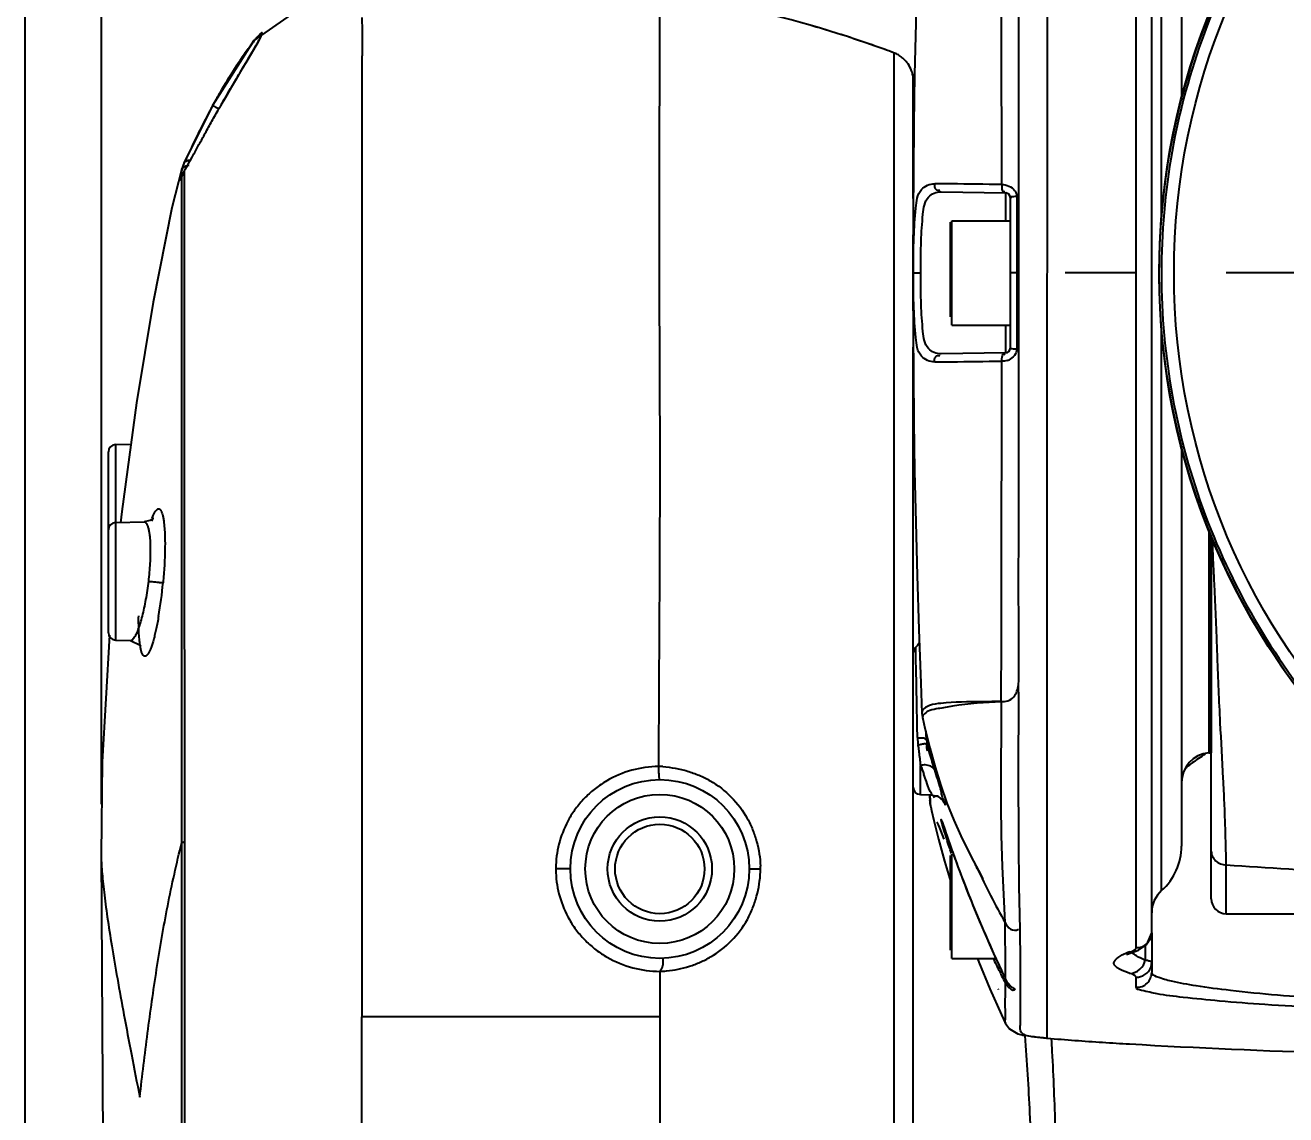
# Model space of a CAD drawing. Header units: millimetres. Extents: x 4086 to 8300, y 123 to 1549.
# Drawn here: x 7249.66 to 7270.8, y 814.39 to 832.67 of the extents above; entities that cross this region are included whole.
import ezdxf

# ---------------------------------------------------------------- set-up
doc = ezdxf.new("R2010")
doc.units = ezdxf.units.MM
doc.linetypes.add('CENTER', pattern=[0.6, 0.375, -0.075, 0.075, -0.075])
for name, color, linetype in [('中心线', 7, 'Continuous'), ('外形图', 7, 'Continuous'), ('尺寸标注', 7, 'Continuous')]:
    doc.layers.add(name, color=color, linetype=linetype)
doc.styles.add('思源黑', font='SourceHanSansCN-Normal.ttf')
doc.dimstyles.new('尺寸标注_1_4比例', dxfattribs={"dimtxt": 7, "dimasz": 6, "dimexe": 2, "dimexo": 1.5, "dimgap": 1, "dimtad": 1, "dimdec": 1, "dimlfac": 4, "dimdsep": 46, "dimtxsty": '思源黑', "dimcen": 0.09, "dimadec": 0, "dimazin": 0, "dimtp": 0.01, "dimtm": 0.01, "dimtfac": 1, "dimtdec": 1, "dimtofl": 0, "dimtmove": 0, "dimatfit": 3, "dimfxl": 1, "dimtolj": 1, "dimarcsym": 0})

# ---------------------------------------------------------------- blocks, each defined once
blk = doc.blocks.new('*D763')
at = {"layer": 'Defpoints', "color": 0}
for p in [(7309.673, 854.718), (7250.934, 818.1), (7309.673, 816.583)]:
    blk.add_point(p, dxfattribs=at)
at = {"layer": '尺寸标注', "color": 0, "lineweight": -2}
for p, q in [((7250.934, 819.6), (7250.934, 856.718)), ((7309.673, 818.083), (7309.673, 856.718)), ((7256.934, 854.718), (7303.673, 854.718))]:
    blk.add_line(p, q, dxfattribs=at)
at = {"layer": '尺寸标注', "color": 0}
for points in [[(7256.934, 855.718), (7256.934, 853.718), (7250.934, 854.718)], [(7303.673, 853.718), (7303.673, 855.718), (7309.673, 854.718)]]:
    blk.add_solid(points, dxfattribs=at)
at = {"layer": '尺寸标注', "color": 0, "insert": (7280.303, 859.347), "char_height": 7, "attachment_point": 5, "style": '思源黑'}
blk.add_mtext('\\A1;235', dxfattribs=at)
blk = doc.blocks.new('*D764')
at = {"layer": 'Defpoints', "color": 0}
for p in [(7310.951, 866.988), (7310.951, 722.956), (7249.657, 721.212)]:
    blk.add_point(p, dxfattribs=at)
at = {"layer": '尺寸标注', "color": 0, "lineweight": -2}
for p, q in [((7249.657, 722.712), (7249.657, 868.988)), ((7310.951, 724.456), (7310.951, 868.988)), ((7255.657, 866.988), (7304.951, 866.988))]:
    blk.add_line(p, q, dxfattribs=at)
at = {"layer": '尺寸标注', "color": 0}
for points in [[(7255.657, 867.988), (7255.657, 865.988), (7249.657, 866.988)], [(7304.951, 865.988), (7304.951, 867.988), (7310.951, 866.988)]]:
    blk.add_solid(points, dxfattribs=at)
at = {"layer": '尺寸标注', "color": 0, "insert": (7280.304, 871.612), "char_height": 7, "attachment_point": 5, "style": '思源黑'}
blk.add_mtext('\\A1;245.2', dxfattribs=at)

msp = doc.modelspace()

# ---------------------------------------------------------------- linework, layer by layer
at = {"layer": '中心线', "linetype": 'CENTER', "ltscale": 20}
msp.add_line((7280.3014, 828.5128), (7267.1008, 828.5128), dxfattribs=at)
at = {"layer": '外形图'}
for p, q in [((7266.8015, 830.5585), (7266.8014, 841.3542)), ((7268.5515, 817.4423), (7268.5515, 839.5833)), ((7268.2907, 818.2217), (7268.2907, 838.7976)), ((7268.7182, 829.471), (7268.7182, 838.8745)), ((7269.0514, 838.1305), (7269.0514, 831.4258)), ((7254.4304, 833.0667), (7253.4897, 832.4086)), ((7253.4897, 832.4086), (7252.8002, 831.3172)), ((7253.5082, 832.2918), (7253.4467, 832.1864)), ((7253.3725, 832.0599), (7253.3982, 832.1032)), ((7264.225, 832.2049), (7264.2251, 831.4162)), ((7253.2929, 831.9282), (7253.1944, 831.7626)), ((7264.5514, 829.7606), (7264.5514, 831.7627)), ((7253.0138, 831.4549), (7252.9389, 831.3249)), ((7264.2251, 831.4162), (7264.2252, 828.5125)), ((7252.8002, 831.3172), (7252.3252, 830.3653)), ((7252.9389, 831.3249), (7252.9394, 831.3247)), ((7255.3016, 830.7762), (7255.3014, 816.033)), ((7266.8015, 830.5255), (7266.8015, 830.5585)), ((7252.3256, 830.356), (7252.3251, 830.3651)), ((7266.8014, 826.49), (7266.8015, 830.5255)), ((7252.2843, 830.257), (7252.1188, 829.6015)), ((7252.2839, 830.1215), (7252.284, 830.1364)), ((7252.284, 830.1363), (7252.288, 830.1486)), ((7252.2841, 830.2387), (7252.2843, 830.257)), ((7252.3265, 830.1921), (7252.3265, 830.2263)), ((7252.3266, 830.1607), (7252.3265, 830.1921)), ((7265.019, 829.8717), (7266.1027, 829.8528)), ((7266.1027, 829.3878), (7266.1027, 829.8528)), ((7266.1764, 829.7778), (7266.1764, 827.2478)), ((7266.2895, 829.7924), (7266.289, 829.3651)), ((7266.3244, 829.3928), (7266.3246, 829.7858)), ((7266.3246, 829.7858), (7266.3247, 829.8612)), ((7265.1764, 827.7765), (7265.1764, 829.3628)), ((7265.2014, 827.6378), (7265.2014, 829.3878)), ((7265.2014, 829.3878), (7266.1764, 829.3878)), ((7264.2252, 828.5125), (7264.225, 818.5128)), ((7264.547, 828.5128), (7264.6785, 828.5128)), ((7266.3243, 828.5128), (7266.1764, 828.5128)), ((7265.2014, 827.6378), (7266.1764, 827.6378)), ((7266.1027, 827.1728), (7266.1027, 827.6378)), ((7266.289, 827.6606), (7266.2895, 827.2333)), ((7266.3246, 827.2398), (7266.3244, 827.6328)), ((7268.7182, 818.1511), (7268.7182, 827.5546)), ((7264.5514, 822.14), (7264.5514, 827.265)), ((7266.1027, 827.1728), (7265.019, 827.1539)), ((7266.3247, 827.1644), (7266.3246, 827.2398)), ((7266.8014, 826.4561), (7266.8014, 826.49)), ((7266.8014, 815.6709), (7266.8014, 826.4561)), ((7251.0514, 822.4763), (7251.0514, 825.5074)), ((7251.1743, 825.6324), (7251.4295, 825.6369)), ((7251.1743, 824.3332), (7251.1743, 825.6324)), ((7269.0514, 825.5998), (7269.0514, 818.897)), ((7251.2755, 824.5113), (7251.2557, 824.3168)), ((7251.1743, 824.3251), (7251.6532, 824.3334)), ((7251.1743, 822.3513), (7251.1743, 824.3251)), ((7251.654, 824.3334), (7251.6526, 824.3334)), ((7269.5079, 824.2022), (7269.5079, 820.4587)), ((7269.5514, 824.1164), (7269.5514, 820.4625)), ((7269.5514, 818.0128), (7269.5514, 824.1004)), ((7251.1743, 822.3513), (7251.4224, 822.347)), ((7251.4227, 822.347), (7251.5849, 822.2694)), ((7251.423, 822.347), (7251.4233, 822.347)), ((7269.6555, 822.0678), (7269.6446, 822.3542)), ((7251.5849, 822.2694), (7251.598, 822.2519)), ((7264.5514, 819.8856), (7264.5514, 822.14)), ((7264.5972, 822.1111), (7264.5951, 822.2349)), ((7264.6032, 821.7649), (7264.5972, 822.1111)), ((7264.6979, 821.1288), (7264.7112, 821.0315)), ((7264.7112, 821.0314), (7264.7114, 821.0307)), ((7264.7114, 821.0308), (7264.7486, 820.8733)), ((7264.6241, 820.7159), (7264.62, 820.9049)), ((7264.7609, 820.8241), (7264.7649, 820.7512)), ((7264.7649, 820.7512), (7264.7664, 820.7235)), ((7264.7664, 820.7235), (7264.7691, 820.6755)), ((7264.7742, 820.7707), (7264.78, 820.6627)), ((7264.78, 820.6627), (7264.7841, 820.5879)), ((7264.6353, 820.5709), (7264.6322, 820.5968)), ((7264.7741, 820.5861), (7264.7761, 820.5494)), ((7264.7761, 820.5494), (7264.7762, 820.5488)), ((7269.5079, 820.4587), (7269.5514, 820.4625)), ((7264.6743, 819.7607), (7264.6743, 820.2509)), ((7264.5514, 805.2847), (7264.5514, 819.8856)), ((7264.6743, 819.7607), (7264.8553, 819.7575)), ((7264.8229, 819.7685), (7264.8257, 819.7162)), ((7264.8233, 819.7685), (7264.8295, 819.65)), ((7265.0139, 819.8375), (7265.0068, 819.8597)), ((7264.8235, 819.7529), (7264.8241, 819.7405)), ((7264.8241, 819.7405), (7264.8253, 819.7176)), ((7264.8253, 819.7176), (7264.8255, 819.715)), ((7264.8257, 819.7156), (7264.8285, 819.6718)), ((7264.8277, 819.6695), (7264.8293, 819.6485)), ((7264.8293, 819.6485), (7264.8293, 819.6484)), ((7264.8295, 819.6502), (7264.8299, 819.6489)), ((7264.8306, 819.7377), (7264.8335, 819.6682)), ((7264.8328, 819.6188), (7264.8385, 819.5881)), ((7264.8335, 819.6682), (7264.8342, 819.6382)), ((7264.8342, 819.6382), (7264.8342, 819.6368)), ((7264.8384, 819.5885), (7264.8463, 819.5539)), ((7264.839, 819.5862), (7264.8396, 819.5849)), ((7264.8463, 819.5539), (7264.86, 819.4938)), ((7265.0473, 819.6618), (7265.0663, 819.6331)), ((7264.86, 819.4938), (7264.8996, 819.3251)), ((7264.8996, 819.3251), (7264.9773, 819.0129)), ((7265.0413, 819.2853), (7265.0577, 819.2385)), ((7252.2849, 785.5432), (7252.2821, 818.9575)), ((7252.3342, 808.9165), (7252.3337, 818.9618)), ((7265.1098, 819.0868), (7265.1463, 818.9816)), ((7265.1764, 817.1515), (7265.1764, 818.7378)), ((7265.2014, 817.0128), (7265.2014, 818.7628)), ((7265.2068, 818.8101), (7265.22, 818.7735)), ((7258.6823, 818.5134), (7258.5561, 818.5135)), ((7261.8014, 818.5128), (7261.9925, 818.5128)), ((7264.2249, 818.5128), (7264.2251, 804.8116)), ((7264.5515, 808.5131), (7264.5515, 818.5128)), ((7269.8014, 817.7628), (7269.8014, 818.5812)), ((7265.4045, 818.2782), (7265.4423, 818.1809)), ((7268.2907, 817.968), (7268.2907, 818.2217)), ((7268.2907, 817.6741), (7268.2907, 817.968)), ((7268.2907, 817.5987), (7268.2907, 817.6741)), ((7269.8014, 817.7628), (7273.9868, 817.7628)), ((7265.6968, 817.5594), (7265.7422, 817.4539)), ((7266.0958, 817.4162), (7266.0941, 817.6157)), ((7266.3487, 817.0041), (7266.3475, 817.4556)), ((7268.2907, 817.5352), (7268.2907, 817.5987)), ((7268.2907, 817.193), (7268.2907, 817.5352)), ((7268.4707, 817.2442), (7268.5515, 817.4396)), ((7268.5515, 817.4396), (7268.5515, 817.4423)), ((7268.5515, 817.4396), (7268.5515, 816.7777)), ((7265.8332, 817.2462), (7265.8784, 817.1451)), ((7266.0977, 817.0283), (7266.0958, 817.4162)), ((7268.3299, 817.1525), (7268.4707, 817.2442)), ((7268.442, 817.2255), (7268.442, 816.9835)), ((7265.2014, 817.0128), (7265.9383, 817.0128)), ((7265.6279, 817.0128), (7265.6526, 816.9482)), ((7266.0982, 816.8452), (7266.0977, 817.0283)), ((7268.132, 817.0766), (7268.1456, 817.0833)), ((7268.1456, 817.0833), (7268.2678, 817.1306)), ((7268.2678, 817.1306), (7268.2689, 817.131)), ((7268.2689, 817.131), (7268.3299, 817.1525)), ((7265.6526, 816.9482), (7265.8366, 816.5044)), ((7265.9661, 816.9518), (7265.9914, 816.8967)), ((7265.9921, 816.8951), (7265.9914, 816.8967)), ((7266.0985, 816.6635), (7266.0982, 816.8452)), ((7266.3489, 816.9193), (7266.3487, 817.0041)), ((7266.3493, 816.2492), (7266.3489, 816.9193)), ((7260.3036, 816.794), (7260.3036, 816.5387)), ((7266.097, 816.6666), (7266.1123, 816.6371)), ((7266.0985, 816.6635), (7266.097, 816.6666)), ((7266.0998, 816.5527), (7266.0998, 816.5975)), ((7266.1123, 816.6371), (7266.1757, 816.5578)), ((7268.2907, 816.5282), (7268.2907, 816.6951)), ((7260.3036, 816.5387), (7260.3036, 816.0293)), ((7255.3014, 809.0128), (7255.3015, 816.0339)), ((7260.3015, 816.0339), (7255.3015, 816.0339)), ((7260.3036, 816.0293), (7260.3015, 813.9357)), ((7266.1017, 815.9197), (7266.101, 815.9214)), ((7266.3869, 815.7263), (7266.3911, 815.7256)), ((7266.3869, 815.7263), (7266.3934, 815.725)), ((7266.3934, 815.725), (7266.4338, 815.7202)), ((7266.426, 815.7194), (7266.4319, 815.632)), ((7266.5351, 815.7011), (7266.7855, 815.6721)), ((7266.8014, 815.6695), (7266.8014, 815.6709))]:
    msp.add_line(p, q, dxfattribs=at)
for points in [[(7264.6979, 835.8982), (7264.6771, 835.3978), (7264.6438, 834.4938), (7264.616, 833.5926), (7264.5935, 832.7036), (7264.5761, 831.8376), (7264.5634, 831.0068), (7264.5547, 830.2181), (7264.5495, 829.4896), (7264.5472, 828.8211), (7264.547, 828.5128)], [(7253.6091, 832.4826), (7253.608, 832.48), (7253.5906, 832.4426), (7253.5566, 832.378), (7253.5082, 832.2918)], [(7253.4467, 832.1864), (7253.3742, 832.0644), (7253.2929, 831.9282)], [(7253.1944, 831.7626), (7253.1116, 831.6225), (7253.0138, 831.4549)], [(7252.3251, 830.3651), (7252.3172, 830.3477), (7252.2843, 830.257)], [(7252.288, 830.1486), (7252.2837, 830.1377), (7252.2716, 830.109), (7252.2694, 830.1045)], [(7252.1188, 829.6015), (7251.8047, 828.0231), (7251.5246, 826.3316), (7251.2755, 824.5113)], [(7264.547, 828.5128), (7264.5472, 828.2045), (7264.5495, 827.536), (7264.5547, 826.8075), (7264.5634, 826.0188), (7264.5761, 825.188), (7264.5935, 824.322), (7264.616, 823.433), (7264.6438, 822.5318), (7264.6771, 821.6278), (7264.6979, 821.1274)], [(7251.7789, 824.3445), (7251.8023, 824.3988), (7251.7499, 824.358), (7251.6545, 824.3334)], [(7251.0688, 822.4338), (7250.9484, 820.3075), (7250.9299, 818.7531)], [(7264.7486, 820.8733), (7264.8312, 820.5429), (7264.9198, 820.2207), (7265.0146, 819.9123), (7265.1182, 819.6155), (7265.2308, 819.3323), (7265.3481, 819.0712), (7265.4625, 818.8388), (7265.565, 818.6415), (7265.6474, 818.4857), (7265.7035, 818.3793), (7265.7201, 818.3473)], [(7264.7761, 820.5494), (7264.7787, 820.522), (7264.7834, 820.4949)], [(7264.8295, 819.6501), (7264.8298, 819.6457), (7264.831, 819.6328), (7264.8328, 819.6188)], [(7264.8553, 819.7575), (7264.9699, 819.7274), (7265.0473, 819.6618)], [(7264.9471, 819.2994), (7264.9473, 819.2991), (7264.9546, 819.2839), (7264.9676, 819.2541), (7264.9852, 819.2117), (7265.0074, 819.1574), (7265.0652, 819.0143)], [(7265.0303, 819.3154), (7265.0302, 819.3155), (7265.0319, 819.3113), (7265.0357, 819.301), (7265.0413, 819.2853)], [(7265.0577, 819.2385), (7265.0804, 819.1724), (7265.1098, 819.0868)], [(7264.9773, 819.0129), (7265.0772, 818.644), (7265.1764, 818.3081)], [(7265.1463, 818.9816), (7265.1673, 818.9217), (7265.1902, 818.8569), (7265.215, 818.7872)], [(7250.9298, 818.7653), (7250.9746, 811.0919), (7251.065, 794.8815), (7251.1681, 776.2216)], [(7265.215, 818.7872), (7265.2418, 818.7128), (7265.2706, 818.6339), (7265.3013, 818.5506)], [(7265.3013, 818.5506), (7265.3339, 818.4634), (7265.3683, 818.3725), (7265.4045, 818.2782)], [(7265.4423, 818.1809), (7265.4817, 818.0811), (7265.5225, 817.9792), (7265.5646, 817.8755)], [(7265.5646, 817.8755), (7265.6079, 817.7707), (7265.652, 817.6651), (7265.6968, 817.5594)], [(7265.7422, 817.4539), (7265.7877, 817.3493), (7265.8332, 817.2462)], [(7265.8784, 817.1451), (7265.9228, 817.0468), (7265.9661, 816.9518)], [(7265.8366, 816.5044), (7266.0341, 816.0635), (7266.1017, 815.9197)], [(7266.1015, 815.9208), (7266.1654, 815.8314), (7266.3082, 815.747), (7266.3934, 815.725)]]:
    msp.add_lwpolyline(points, dxfattribs=at)
for centre, radius in [((7280.3014, 828.5128), 11.625), ((7280.3014, 828.5128), 11.375), ((7260.3014, 818.5128), 1.5), ((7260.3014, 818.5128), 1.25), ((7260.3014, 818.5128), 0.875), ((7260.3014, 818.5128), 0.75)]:
    msp.add_circle(centre, radius, dxfattribs=at)
for centre, radius, start, end in [((7280.3014, 828.5128), 11.625, 262.871, 247.12901), ((7280.3014, 828.5128), 11.625, 262.87101, 247.12901), ((7257.2738, 813.4332), 20.0176, 70.16171, 77.66107), ((7257.2742, 813.4334), 20.0173, 72.66043, 73.91345), ((7257.2819, 813.4579), 19.9916, 70.1596, 72.66052), ((7258.8228, 828.3288), 6.7059, 143.98058, 145.97924), ((7256.0403, 810.0179), 23.6488, 69.75438, 70.15856), ((7256.1876, 810.4181), 23.2224, 70.02795, 70.16546), ((7255.9926, 809.8917), 23.7837, 69.75263, 70.01945), ((7259.8874, 827.6005), 7.9957, 145.92209, 146.65488), ((7261.5142, 826.5419), 9.9365, 146.71168, 149.93418), ((7261.4296, 826.5854), 9.8415, 149.90644, 151.22408), ((7274.5531, 818.924), 24.9184, 149.83704, 150.15529), ((7272.6484, 820.0394), 22.7113, 150.20459, 150.37704), ((7265.7853, 824.3229), 14.7501, 153.31388, 154.74187), ((7265.5359, 824.4335), 14.4774, 154.7167, 155.33466), ((7253.0217, 830.0446), 0.7626, 155.89944, 162.30372), ((7261.4999, 826.2809), 10.0386, 155.59889, 156.04964), ((7263.2455, 825.4891), 11.9554, 155.35143, 155.5996), ((7254.1018, 829.7395), 1.8845, 166.74086, 167.63504), ((7255.0533, 829.5157), 2.862, 165.36735, 166.74927), ((7252.8252, 829.9344), 0.5777, 156.57135, 159.53452), ((7253.0352, 830.04), 0.7769, 162.27879, 165.16335), ((7252.8613, 829.9181), 0.6173, 150.0513, 156.51774), ((7264.5644, 775.8163), 54.1927, 89.33906, 89.63268), ((7263.4369, 678.7595), 151.2561, 89.015522, 89.336086), ((7266.1014, 829.7778), 0.075, 0, 89), ((7266.1014, 827.2478), 0.075, 271, 0), ((7264.5645, 881.2152), 54.1986, 270.36714, 270.66118), ((7262.7816, 1023.7542), 196.7487, 270.701351, 270.947671), ((7266.0626, 827.2575), 0.2246, 286.62665, 295.84747), ((7251.1764, 825.5074), 0.125, 91, 180), ((7251.1764, 824.2001), 0.125, 91, 180), ((7245.0625, 823.9363), 6.9342, 350.15426, 354.86052), ((7251.1764, 822.4763), 0.125, 180, 269), ((7264.4325, 822.4248), 0.25, 310.58224, 332.38317), ((7264.6764, 822.14), 0.125, 130.58224, 180), ((7264.894, 821.0734), 0.1876, 189.73144, 192.9143), ((7265.9501, 820.7449), 1.3263, 181.25292, 182.96104), ((7265.8482, 820.7391), 1.2242, 182.93335, 186.67186), ((7306.0962, 825.4827), 41.7508, 186.75634, 186.88706), ((7341.7037, 829.8057), 77.6198, 186.903314, 187.070945), ((7287.5974, 827.2186), 23.7574, 196.20382, 196.56233), ((7291.2539, 828.3117), 27.5738, 196.57359, 197.16362), ((7269.5514, 819.9606), 0.5, 95, 180), ((7271.1601, 817.673), 3.2522, 122.39581, 124.69402), ((7271.2788, 817.4879), 3.4721, 121.81047, 122.41412), ((7260.1837, 818.091), 2.1452, 85.47087, 87.46546), ((7289.0101, 829.2648), 25.9516, 200.32441, 200.68849), ((7308.6505, 833.7166), 45.7906, 197.20173, 197.61468), ((7264.6764, 819.8856), 0.125, 180, 269), ((7266.5116, 820.2192), 1.5593, 201.45118, 202.50088), ((7264.5408, 819.132), 0.523, 20.50533, 21.1784), ((7290.1005, 827.6915), 26.4305, 199.0244, 199.63486), ((7286.1202, 826.2763), 22.2061, 199.74718, 200.66892), ((7268.0514, 818.8964), 1, 311.81532, 0), ((7260.2172, 818.5065), 1.6612, 177.64822, 179.76165), ((7260.2185, 818.5209), 1.6624, 180.25615, 182.42118), ((7259.9705, 818.573), 2.023, 356.94179, 358.29387), ((7260.0023, 818.4576), 1.991, 1.5891, 2.96372), ((7279.5626, 825.1785), 15.4471, 205.25377, 205.52327), ((7279.3112, 825.0555), 15.1672, 205.51322, 209.37481), ((7294.9991, 1202.1748), 384.4203, 266.241735, 266.868047), ((7285.2219, 825.9399), 21.2469, 200.67522, 200.80757), ((7285.8733, 826.187), 21.9435, 200.80649, 201.99597), ((7269.0515, 817.7784), 0.5, 131.81532, 180), ((7286.5718, 826.4729), 22.6984, 202.0049, 203.46539), ((7269.8014, 818.0128), 0.25, 180, 270), ((7291.2728, 828.5381), 27.8329, 203.5117, 204.72845), ((7268.647, 815.638), 1.5531, 107.24553, 109.72899), ((7260.2053, 818.8233), 2.0316, 272.77244, 275.92406), ((7277.6221, 822.5397), 12.9659, 205.32485, 205.9344), ((7276.3912, 821.9419), 11.5975, 205.938, 206.27617), ((7273.6535, 820.5893), 8.5439, 206.27006, 206.91066), ((7271.1462, 819.3094), 5.7288, 206.84594, 208.22578), ((7266.3224, 816.716), 0.2521, 207.40381, 219.23275), ((7268.3018, 816.7776), 0.2497, 267.44335, 0.01004), ((7267.1192, 817.2634), 1.3788, 213.59208, 214.14166), ((7266.3289, 816.7215), 0.2605, 219.25915, 229.16829)]:
    msp.add_arc(centre, radius, start, end, dxfattribs=at)
for points, knots in [([(7281.5742, 840.0299), (7280.8907, 840.1054), (7279.8519, 840.1271), (7278.4833, 839.972), (7277.1336, 839.6958), (7275.5006, 839.1263), (7273.6948, 838.1068), (7272.0981, 836.7831), (7270.7615, 835.1972), (7269.7273, 833.3995), (7269.0283, 831.4468), (7268.6866, 829.4012), (7268.7132, 827.3273), (7269.1071, 825.2911), (7269.8558, 823.357), (7270.9358, 821.5863), (7272.3122, 820.0352), (7273.5361, 819.0731), (7274.4129, 818.5287), (7274.864, 818.2769), (7275.325, 818.0441), (7275.6386, 817.9015), (7275.7972, 817.8346)], [0, 0, 0, 0, 0.0624913, 0.093768, 0.1250446, 0.1875359, 0.2500272, 0.3125184, 0.3750097, 0.437501, 0.4999922, 0.5624835, 0.6249747, 0.687466, 0.7499573, 0.8124485, 0.8749398, 0.9374311, 0.9530736, 0.9687148, 0.9843584, 1, 1, 1, 1]), ([(7266.0356, 829.9932), (7266.0365, 830.5112), (7266.0336, 832.4143), (7266.0346, 834.3175), (7266.0282, 835.7028)], [0, 0, 0, 0, 0.2721488, 1, 1, 1, 1]), ([(7266.3247, 829.8612), (7266.325, 830.361), (7266.3256, 832.2151), (7266.3263, 834.0692), (7266.3205, 835.4234)], [0, 0, 0, 0, 0.269591, 1, 1, 1, 1]), ([(7260.2917, 833.1995), (7260.2925, 833.1534), (7260.294, 833.0246), (7260.2959, 832.7774), (7260.2971, 832.4231), (7260.2968, 831.9641), (7260.2941, 831.4039), (7260.2907, 830.7467), (7260.288, 829.9976), (7260.2875, 829.1622), (7260.2906, 828.2464), (7260.2952, 827.257), (7260.2993, 826.2014), (7260.3008, 825.0871), (7260.2978, 823.9229), (7260.29, 822.2996), (7260.2824, 821.0655), (7260.2786, 820.2341)], [0, 0, 0, 0, 0.0106812, 0.0298058, 0.0571931, 0.092663, 0.1359974, 0.1868242, 0.2447329, 0.3093135, 0.3801286, 0.4566299, 0.5382416, 0.6243879, 0.7144484, 0.8076284, 1, 1, 1, 1]), ([(7255.304, 832.7966), (7255.3046, 832.7537), (7255.3065, 832.687), (7255.3086, 832.5946), (7255.3096, 832.5178), (7255.3096, 832.436), (7255.3086, 832.3172), (7255.3072, 832.2257), (7255.3063, 832.163)], [0, 0, 0, 0, 0.2029696, 0.3163324, 0.437543, 0.5665644, 0.7033527, 1, 1, 1, 1]), ([(7253.3982, 832.1032), (7253.4202, 832.1403), (7253.4616, 832.2103), (7253.5188, 832.3082), (7253.5657, 832.3911), (7253.5927, 832.4414), (7253.6037, 832.4638)], [0, 0, 0, 0, 0.3115337, 0.5875812, 0.8198175, 1, 1, 1, 1]), ([(7253.6037, 832.4638), (7253.6078, 832.4721), (7253.6135, 832.4839), (7253.6201, 832.499), (7253.6238, 832.5084), (7253.6266, 832.5164), (7253.6285, 832.5231), (7253.6296, 832.5286), (7253.6298, 832.5329), (7253.6293, 832.5357), (7253.6283, 832.5372), (7253.6269, 832.5382), (7253.6245, 832.5384), (7253.6211, 832.5373), (7253.6169, 832.5351), (7253.612, 832.5316), (7253.6062, 832.5269), (7253.5997, 832.5211), (7253.5923, 832.5139), (7253.5808, 832.5021), (7253.5645, 832.4842), (7253.5429, 832.4591), (7253.5186, 832.4295), (7253.4917, 832.3957), (7253.4626, 832.3579), (7253.4313, 832.3163), (7253.41, 832.2873), (7253.399, 832.2722)], [0, 0, 0, 0, 0.0642054, 0.0909156, 0.1140559, 0.1336758, 0.1498433, 0.1626644, 0.1723328, 0.1792789, 0.1820591, 0.1846651, 0.1904179, 0.1983122, 0.20906, 0.2229261, 0.2400188, 0.260385, 0.2840435, 0.3109987, 0.3747714, 0.4513687, 0.5400562, 0.6400541, 0.7505736, 0.8708209, 1, 1, 1, 1]), ([(7253.0086, 831.4446), (7253.0708, 831.5516), (7253.1918, 831.7568), (7253.3139, 831.9615), (7253.3725, 832.0599)], [0, 0, 0, 0, 0.5193032, 1, 1, 1, 1]), ([(7255.3063, 832.163), (7255.3057, 832.1244), (7255.3032, 831.9578), (7255.3015, 831.7912), (7255.3009, 831.6632)], [0, 0, 0, 0, 0.2315391, 1, 1, 1, 1]), ([(7264.4466, 832.0428), (7264.4326, 832.0605), (7264.4015, 832.0945), (7264.3482, 832.1394), (7264.2888, 832.1776), (7264.2458, 832.1975), (7264.2238, 832.2056)], [0, 0, 0, 0, 0.2421289, 0.4931043, 0.7473846, 1, 1, 1, 1]), ([(7264.5253, 831.8989), (7264.5211, 831.9105), (7264.5009, 831.9615), (7264.4728, 832.0095), (7264.4466, 832.0428)], [0, 0, 0, 0, 0.2258907, 1, 1, 1, 1]), ([(7264.5411, 831.8462), (7264.5401, 831.8503), (7264.5356, 831.868), (7264.5301, 831.8855), (7264.5253, 831.8989)], [0, 0, 0, 0, 0.22812, 1, 1, 1, 1]), ([(7264.5406, 831.8475), (7264.5422, 831.841), (7264.5449, 831.8289), (7264.5479, 831.8119), (7264.5498, 831.7974), (7264.5508, 831.7868), (7264.5512, 831.7797), (7264.5513, 831.7753), (7264.5514, 831.7716), (7264.5514, 831.7685), (7264.5513, 831.7661), (7264.5512, 831.7646), (7264.5512, 831.7636), (7264.5511, 831.7632), (7264.5512, 831.7629), (7264.5511, 831.7628)], [0, 0, 0, 0, 0.2327946, 0.4346457, 0.6058364, 0.7464801, 0.8053392, 0.8565272, 0.9000109, 0.9357471, 0.9636823, 0.9837532, 0.9908171, 0.9958868, 1, 1, 1, 1]), ([(7264.5511, 831.7628), (7264.5511, 831.7628), (7264.5511, 831.763), (7264.5512, 831.7631), (7264.5512, 831.7636), (7264.5513, 831.7645), (7264.5513, 831.7661), (7264.5514, 831.7684), (7264.5515, 831.7714), (7264.5514, 831.7768), (7264.5511, 831.785), (7264.5501, 831.7969), (7264.5474, 831.8177), (7264.544, 831.8344), (7264.5411, 831.8462)], [0, 0, 0, 0, 0.0009889, 0.0040129, 0.0090591, 0.0161151, 0.0362096, 0.06421, 0.10004, 0.1436342, 0.2539011, 0.3947116, 0.5659435, 1, 1, 1, 1]), ([(7255.3009, 831.6632), (7255.3003, 831.5235), (7255.3008, 831.3078), (7255.3015, 831.0121), (7255.3016, 830.8561), (7255.3016, 830.7762)], [0, 0, 0, 0, 0.4725445, 0.7294989, 1, 1, 1, 1]), ([(7252.476, 830.4885), (7252.5082, 830.5467), (7252.5751, 830.6691), (7252.6788, 830.8593), (7252.7897, 831.0601), (7252.8664, 831.1964), (7252.9055, 831.2653)], [0, 0, 0, 0, 0.2248853, 0.4713181, 0.732146, 1, 1, 1, 1]), ([(7252.8034, 831.3229), (7252.7862, 831.2917), (7252.7188, 831.1673), (7252.6538, 831.0417), (7252.6063, 830.9472)], [0, 0, 0, 0, 0.2522931, 1, 1, 1, 1]), ([(7252.8034, 831.3229), (7252.8034, 831.3229), (7252.8034, 831.3229), (7252.8035, 831.3228), (7252.8037, 831.3226), (7252.8041, 831.3224), (7252.8049, 831.3219), (7252.806, 831.3213), (7252.8074, 831.3204), (7252.809, 831.3195), (7252.811, 831.3183), (7252.8141, 831.3166), (7252.8185, 831.314), (7252.8246, 831.3106), (7252.8315, 831.3067), (7252.8391, 831.3025), (7252.8473, 831.2979), (7252.8591, 831.2913), (7252.8744, 831.2828), (7252.8927, 831.2727), (7252.9049, 831.266), (7252.9108, 831.2628)], [0, 0, 0, 0, 0.0004708, 0.00168, 0.0036398, 0.0063416, 0.0139245, 0.0243314, 0.0374615, 0.0532132, 0.0714846, 0.0921739, 0.1403972, 0.1970663, 0.2613637, 0.332472, 0.409479, 0.4910944, 0.6626104, 0.8359392, 1, 1, 1, 1]), ([(7252.3256, 830.356), (7252.3283, 830.3616), (7252.3358, 830.372), (7252.3512, 830.3844), (7252.3697, 830.3938), (7252.3833, 830.3978), (7252.3903, 830.3993)], [0, 0, 0, 0, 0.230489, 0.4738882, 0.7317169, 1, 1, 1, 1]), ([(7252.3264, 830.2263), (7252.3498, 830.265), (7252.4001, 830.3522), (7252.4492, 830.44), (7252.476, 830.4885)], [0, 0, 0, 0, 0.4496807, 1, 1, 1, 1]), ([(7252.3903, 830.3993), (7252.3941, 830.4001), (7252.4094, 830.4027), (7252.4252, 830.4026), (7252.4366, 830.4008)], [0, 0, 0, 0, 0.2520666, 1, 1, 1, 1]), ([(7252.2535, 830.1064), (7252.254, 830.1091), (7252.2563, 830.1214), (7252.2589, 830.1336), (7252.261, 830.1431)], [0, 0, 0, 0, 0.2199195, 1, 1, 1, 1]), ([(7252.2839, 830.1364), (7252.2825, 830.133), (7252.2778, 830.121), (7252.2729, 830.109), (7252.2692, 830.1004)], [0, 0, 0, 0, 0.2811117, 1, 1, 1, 1]), ([(7252.2833, 818.9562), (7252.2836, 819.6253), (7252.2838, 820.9402), (7252.2835, 822.857), (7252.2835, 824.6453), (7252.2836, 826.2512), (7252.2838, 827.6275), (7252.284, 828.6112), (7252.2838, 829.2527), (7252.2837, 829.6157), (7252.2837, 829.8964), (7252.2838, 830.0558), (7252.2839, 830.1215)], [0, 0, 0, 0, 0.1797805, 0.3533014, 0.5150203, 0.6602805, 0.7847881, 0.8848235, 0.9245865, 0.9571501, 0.9823445, 1, 1, 1, 1]), ([(7252.3106, 830.2782), (7252.3075, 830.2753), (7252.2963, 830.2641), (7252.2876, 830.2501), (7252.2842, 830.2389)], [0, 0, 0, 0, 0.2640205, 1, 1, 1, 1]), ([(7252.4022, 830.3121), (7252.3856, 830.313), (7252.3601, 830.3082), (7252.3301, 830.2936), (7252.3166, 830.2837), (7252.3106, 830.2782)], [0, 0, 0, 0, 0.5001082, 0.7534075, 1, 1, 1, 1]), ([(7252.3337, 818.9618), (7252.3337, 819.6201), (7252.3327, 820.6006), (7252.3317, 821.8953), (7252.3314, 823.1271), (7252.3313, 824.5746), (7252.3306, 826.1733), (7252.3301, 827.5565), (7252.3296, 828.6841), (7252.3283, 829.5236), (7252.327, 829.9833), (7252.3266, 830.1607)], [0, 0, 0, 0, 0.1763579, 0.2626579, 0.3468218, 0.5063399, 0.6504059, 0.7751058, 0.876868, 0.9524812, 1, 1, 1, 1]), ([(7252.2692, 830.1004), (7252.2681, 830.0978), (7252.2659, 830.0928), (7252.2628, 830.0859), (7252.26, 830.08), (7252.2575, 830.0753), (7252.2554, 830.0716), (7252.2538, 830.0693), (7252.2526, 830.068), (7252.2518, 830.0674), (7252.2505, 830.067), (7252.2498, 830.0681), (7252.2495, 830.0691), (7252.2492, 830.0709), (7252.2491, 830.0738), (7252.2494, 830.0782), (7252.2499, 830.0836), (7252.2508, 830.0902), (7252.252, 830.098), (7252.253, 830.1035), (7252.2535, 830.1064)], [0, 0, 0, 0, 0.1106857, 0.2073704, 0.2898839, 0.358085, 0.4118935, 0.4513814, 0.4659164, 0.4772207, 0.4922615, 0.5080173, 0.5199047, 0.5350638, 0.5758493, 0.6311034, 0.7010661, 0.785842, 0.88548, 1, 1, 1, 1]), ([(7264.5557, 828.5128), (7264.5557, 828.7108), (7264.5567, 829.0781), (7264.5855, 829.5336), (7264.6284, 829.9183), (7264.8315, 830.0084), (7264.9118, 830.0079)], [0, 0, 0, 0, 0.3590635, 0.6577358, 0.8544496, 1, 1, 1, 1]), ([(7264.9118, 830.0079), (7264.9092, 829.977), (7264.9016, 829.9113), (7264.9788, 829.8917), (7264.9959, 829.9065)], [0, 0, 0, 0, 0.5773422, 1, 1, 1, 1]), ([(7266.0358, 829.9925), (7266.0371, 829.9514), (7266.0308, 829.8469), (7266.0842, 829.8809), (7266.0882, 829.8884)], [0, 0, 0, 0, 0.82926, 1, 1, 1, 1]), ([(7264.6785, 828.5128), (7264.6785, 828.6908), (7264.6798, 829.0227), (7264.7065, 829.4364), (7264.7492, 829.7931), (7264.9425, 829.8731), (7265.019, 829.8717)], [0, 0, 0, 0, 0.3525194, 0.6489353, 0.8483996, 1, 1, 1, 1]), ([(7266.2887, 829.7923), (7266.2627, 829.792), (7266.2451, 829.7915), (7266.1817, 829.7868), (7266.2008, 829.7813), (7266.2058, 829.7805)], [0, 0, 0, 0, 0.6934824, 0.8661457, 1, 1, 1, 1]), ([(7266.2519, 829.894), (7266.2629, 829.879), (7266.2812, 829.8469), (7266.2887, 829.8103), (7266.2887, 829.7923)], [0, 0, 0, 0, 0.508331, 1, 1, 1, 1]), ([(7264.9118, 827.0177), (7264.8315, 827.0172), (7264.6284, 827.1073), (7264.5855, 827.492), (7264.5567, 827.9475), (7264.5557, 828.3148), (7264.5557, 828.5128)], [0, 0, 0, 0, 0.1455513, 0.3422887, 0.6409538, 1, 1, 1, 1]), ([(7265.019, 827.1539), (7264.9425, 827.1525), (7264.7492, 827.2325), (7264.7065, 827.5892), (7264.6798, 828.0029), (7264.6785, 828.3348), (7264.6785, 828.5128)], [0, 0, 0, 0, 0.1515994, 0.3510507, 0.6474658, 1, 1, 1, 1]), ([(7266.2887, 827.2333), (7266.2627, 827.2336), (7266.2451, 827.2341), (7266.1817, 827.2388), (7266.2008, 827.2443), (7266.2058, 827.2451)], [0, 0, 0, 0, 0.6934888, 0.8661589, 1, 1, 1, 1]), ([(7266.3205, 821.6022), (7266.3223, 822.0207), (7266.3172, 823.8748), (7266.3257, 825.7288), (7266.3247, 827.1644)], [0, 0, 0, 0, 0.2257222, 1, 1, 1, 1]), ([(7264.9118, 827.0177), (7264.9092, 827.0486), (7264.9015, 827.1143), (7264.9788, 827.1339), (7264.9959, 827.1191)], [0, 0, 0, 0, 0.5772956, 1, 1, 1, 1]), ([(7266.0282, 821.3228), (7266.0302, 821.7473), (7266.0322, 823.6505), (7266.038, 825.5537), (7266.0356, 827.0324)], [0, 0, 0, 0, 0.2230276, 1, 1, 1, 1]), ([(7266.0357, 827.0324), (7266.0351, 827.064), (7266.0375, 827.0986), (7266.0605, 827.1625), (7266.083, 827.1448), (7266.088, 827.137)], [0, 0, 0, 0, 0.619372, 0.8185473, 1, 1, 1, 1]), ([(7266.1269, 827.0424), (7266.112, 827.0379), (7266.0816, 827.0321), (7266.0508, 827.0315), (7266.0357, 827.0322)], [0, 0, 0, 0, 0.5074479, 1, 1, 1, 1]), ([(7251.7886, 824.3983), (7251.7954, 824.4168), (7251.8086, 824.4502), (7251.8273, 824.4885), (7251.8424, 824.5132), (7251.8529, 824.5276), (7251.8633, 824.5391), (7251.8735, 824.5476), (7251.8836, 824.553), (7251.8938, 824.5551), (7251.9038, 824.5537), (7251.9132, 824.5488), (7251.9221, 824.5407), (7251.9305, 824.5296), (7251.9385, 824.5155), (7251.9494, 824.4911), (7251.9614, 824.4528), (7251.9733, 824.3981), (7251.9834, 824.3322), (7251.9913, 824.2558), (7251.9971, 824.1696), (7252.0022, 824.0379), (7252.0022, 823.935), (7252.001, 823.8639)], [0, 0, 0, 0, 0.0644549, 0.1174533, 0.13968, 0.1591145, 0.1758706, 0.1901629, 0.2023813, 0.2131942, 0.2235999, 0.2347422, 0.2475456, 0.2625979, 0.2802354, 0.3006429, 0.3500895, 0.4112631, 0.4841085, 0.568289, 0.66296, 0.7671443, 1, 1, 1, 1]), ([(7251.7607, 823.914), (7251.7602, 823.9449), (7251.7582, 824.0034), (7251.7519, 824.0858), (7251.7425, 824.1574), (7251.7303, 824.2175), (7251.7174, 824.2599), (7251.7055, 824.2873), (7251.6965, 824.3033), (7251.687, 824.3161), (7251.6768, 824.3257), (7251.666, 824.3317), (7251.6583, 824.3333), (7251.6545, 824.3334)], [0, 0, 0, 0, 0.2053594, 0.3891063, 0.5492855, 0.6851674, 0.796383, 0.8428508, 0.8834208, 0.9184657, 0.948671, 0.9752277, 1, 1, 1, 1]), ([(7269.6446, 822.3542), (7269.6379, 822.5308), (7269.6274, 822.7954), (7269.6118, 823.1456), (7269.5999, 823.3997), (7269.5884, 823.6347), (7269.5802, 823.8109), (7269.575, 823.9267), (7269.573, 823.9857), (7269.571, 824.0217), (7269.5711, 824.0377), (7269.5707, 824.0416)], [0, 0, 0, 0, 0.3138592, 0.4702853, 0.6227518, 0.7656687, 0.8880986, 0.9360437, 0.9716465, 0.9930125, 1, 1, 1, 1]), ([(7251.7282, 823.3382), (7251.7342, 823.3889), (7251.7446, 823.4893), (7251.7553, 823.6373), (7251.761, 823.7786), (7251.7615, 823.8701), (7251.7607, 823.914)], [0, 0, 0, 0, 0.2654426, 0.5245418, 0.7713628, 1, 1, 1, 1]), ([(7252.001, 823.8639), (7251.9995, 823.7744), (7251.9921, 823.5913), (7251.978, 823.4085), (7251.9688, 823.3151)], [0, 0, 0, 0, 0.4882118, 1, 1, 1, 1]), ([(7251.6227, 822.7544), (7251.634, 822.7983), (7251.6553, 822.8901), (7251.6834, 823.0329), (7251.7082, 823.1834), (7251.722, 823.2861), (7251.7282, 823.3382)], [0, 0, 0, 0, 0.2293174, 0.4761841, 0.7349634, 1, 1, 1, 1]), ([(7251.7282, 823.3382), (7251.7544, 823.3357), (7251.8055, 823.3309), (7251.8756, 823.3242), (7251.9296, 823.3189), (7251.9587, 823.3161), (7251.9689, 823.3151)], [0, 0, 0, 0, 0.3258035, 0.6371415, 0.8738094, 1, 1, 1, 1]), ([(7251.4837, 822.3917), (7251.4899, 822.4003), (7251.5022, 822.4196), (7251.5196, 822.452), (7251.5372, 822.49), (7251.5618, 822.5507), (7251.5917, 822.6391), (7251.6124, 822.7139), (7251.6227, 822.7544)], [0, 0, 0, 0, 0.081321, 0.1756937, 0.2829798, 0.4028935, 0.6790359, 1, 1, 1, 1]), ([(7251.5884, 822.2368), (7251.5823, 822.2703), (7251.5727, 822.3448), (7251.5639, 822.4669), (7251.5595, 822.6079), (7251.5597, 822.7078), (7251.5605, 822.7604)], [0, 0, 0, 0, 0.1941072, 0.4289386, 0.6993861, 1, 1, 1, 1]), ([(7251.8946, 822.7506), (7251.8884, 822.7148), (7251.8757, 822.6456), (7251.8553, 822.5458), (7251.8344, 822.4537), (7251.8131, 822.3702), (7251.7915, 822.2961), (7251.7699, 822.2322), (7251.7483, 822.179), (7251.7298, 822.142), (7251.7149, 822.1183), (7251.7045, 822.1046), (7251.6943, 822.0938), (7251.6843, 822.0859), (7251.6743, 822.0811), (7251.6643, 822.0796), (7251.6545, 822.0817), (7251.6454, 822.0871), (7251.6368, 822.0957), (7251.6286, 822.1072), (7251.6208, 822.1217), (7251.6134, 822.1391), (7251.6064, 822.1594), (7251.5972, 822.1921), (7251.5917, 822.2184), (7251.5884, 822.2368)], [0, 0, 0, 0, 0.1197764, 0.2322321, 0.3364656, 0.4315897, 0.5167413, 0.591122, 0.6542728, 0.7060307, 0.7276649, 0.7465313, 0.7627541, 0.7765684, 0.7884009, 0.7989757, 0.8093408, 0.8206262, 0.8336949, 0.8490807, 0.8670852, 0.8878734, 0.9115317, 0.9381014, 1, 1, 1, 1]), ([(7251.4227, 822.347), (7251.4276, 822.3469), (7251.4383, 822.3492), (7251.4536, 822.3583), (7251.4691, 822.3729), (7251.4788, 822.3849), (7251.4837, 822.3917)], [0, 0, 0, 0, 0.1884669, 0.4094096, 0.677635, 1, 1, 1, 1]), ([(7269.8014, 818.5812), (7269.8005, 818.6866), (7269.7959, 818.9069), (7269.786, 819.2528), (7269.7726, 819.6302), (7269.7456, 820.2058), (7269.6959, 821.0216), (7269.6693, 821.7014), (7269.6555, 822.0678)], [0, 0, 0, 0, 0.0906015, 0.1894489, 0.2974193, 0.4152128, 0.6848031, 1, 1, 1, 1]), ([(7266.0282, 821.3228), (7266.1011, 821.3077), (7266.2694, 821.3785), (7266.3062, 821.5307), (7266.3205, 821.602)], [0, 0, 0, 0, 0.5057691, 1, 1, 1, 1]), ([(7266.3475, 817.4556), (7266.3449, 817.5516), (7266.3103, 818.9334), (7266.3231, 820.316), (7266.3205, 821.6022)], [0, 0, 0, 0, 0.0694961, 1, 1, 1, 1]), ([(7265.0157, 821.2908), (7264.9514, 821.2841), (7264.8378, 821.2751), (7264.6956, 821.1882), (7264.6978, 821.1287)], [0, 0, 0, 0, 0.5206985, 1, 1, 1, 1]), ([(7266.0305, 821.3182), (7265.7572, 821.3038), (7265.4057, 821.2822), (7264.9997, 821.205), (7264.8254, 821.1818), (7264.6994, 821.0988), (7264.7091, 821.0416)], [0, 0, 0, 0, 0.5918425, 0.7693387, 0.8746247, 1, 1, 1, 1]), ([(7266.0282, 821.3228), (7265.9212, 821.3211), (7265.5838, 821.3135), (7265.2452, 821.3149), (7265.0157, 821.2908)], [0, 0, 0, 0, 0.3167109, 1, 1, 1, 1]), ([(7266.0941, 817.6157), (7266.0827, 817.9294), (7266.005, 819.1619), (7266.0344, 820.3976), (7266.0305, 821.3182)], [0, 0, 0, 0, 0.2543015, 1, 1, 1, 1]), ([(7264.6999, 820.7083), (7264.6902, 820.7087), (7264.6684, 820.7086), (7264.6466, 820.707), (7264.6346, 820.7058)], [0, 0, 0, 0, 0.4465495, 1, 1, 1, 1]), ([(7264.7077, 820.6061), (7264.6982, 820.6044), (7264.677, 820.5994), (7264.6562, 820.593), (7264.6449, 820.5891)], [0, 0, 0, 0, 0.4470968, 1, 1, 1, 1]), ([(7264.7691, 820.6755), (7264.7686, 820.6837), (7264.7474, 820.7071), (7264.7187, 820.7074), (7264.6999, 820.7083)], [0, 0, 0, 0, 0.3047096, 1, 1, 1, 1]), ([(7264.7838, 820.589), (7264.781, 820.5971), (7264.7549, 820.6151), (7264.7263, 820.6095), (7264.7077, 820.6061)], [0, 0, 0, 0, 0.3121025, 1, 1, 1, 1]), ([(7260.2785, 820.2329), (7260.1276, 820.2312), (7259.8243, 820.1864), (7259.5418, 820.0675), (7259.4106, 819.9909)], [0, 0, 0, 0, 0.4982793, 1, 1, 1, 1]), ([(7260.2785, 820.2337), (7260.2784, 820.219), (7260.2787, 820.1901), (7260.2802, 820.1485), (7260.2823, 820.1107), (7260.2845, 820.0779), (7260.2868, 820.0512), (7260.2891, 820.0333), (7260.2912, 820.0226), (7260.2925, 820.018), (7260.2936, 820.0152), (7260.2944, 820.0137), (7260.2953, 820.0128), (7260.2959, 820.0128)], [0, 0, 0, 0, 0.1987229, 0.3880326, 0.5602959, 0.7091689, 0.8304195, 0.9202063, 0.9525517, 0.9763781, 0.9851214, 0.9918229, 1, 1, 1, 1]), ([(7260.3531, 820.2295), (7260.4224, 820.224), (7260.5608, 820.2062), (7260.7648, 820.1584), (7260.9627, 820.0884), (7261.0883, 820.0263), (7261.1487, 819.9913)], [0, 0, 0, 0, 0.2491172, 0.4992773, 0.7496177, 1, 1, 1, 1]), ([(7264.9081, 820.1746), (7264.8896, 820.2296), (7264.7818, 820.2649), (7264.7007, 820.2558), (7264.6743, 820.2509)], [0, 0, 0, 0, 0.6830677, 1, 1, 1, 1]), ([(7259.4106, 819.9909), (7259.3457, 819.953), (7259.2207, 819.8687), (7259.0513, 819.7193), (7258.9027, 819.5494), (7258.8194, 819.424), (7258.7822, 819.3588)], [0, 0, 0, 0, 0.2503797, 0.5003159, 0.7500584, 1, 1, 1, 1]), ([(7261.1487, 819.9913), (7261.2775, 819.9168), (7261.5156, 819.7311), (7261.6967, 819.4896), (7261.769, 819.3591)], [0, 0, 0, 0, 0.4992437, 1, 1, 1, 1]), ([(7264.8553, 819.7575), (7264.8752, 819.7572), (7264.7905, 819.8805), (7264.7972, 819.9243), (7264.7765, 819.979)], [0, 0, 0, 0, 0.2543888, 1, 1, 1, 1]), ([(7265.0869, 819.5901), (7265.1087, 819.5914), (7265.0225, 819.7244), (7265.0332, 819.7763), (7265.0139, 819.8375)], [0, 0, 0, 0, 0.254433, 1, 1, 1, 1]), ([(7264.8342, 819.6368), (7264.8344, 819.6267), (7264.8346, 819.6104), (7264.8362, 819.5938), (7264.8383, 819.5878)], [0, 0, 0, 0, 0.6149228, 1, 1, 1, 1]), ([(7264.9717, 819.7331), (7264.9591, 819.7363), (7264.9284, 819.736), (7264.902, 819.7213), (7264.8889, 819.7117)], [0, 0, 0, 0, 0.4457018, 1, 1, 1, 1]), ([(7265.071, 819.6224), (7265.0744, 819.6143), (7265.0803, 819.6067), (7265.0837, 819.5899), (7265.0869, 819.5901)], [0, 0, 0, 0, 0.7341778, 1, 1, 1, 1]), ([(7258.7822, 819.3588), (7258.7143, 819.2396), (7258.6077, 818.9842), (7258.5631, 818.7112), (7258.5575, 818.5747)], [0, 0, 0, 0, 0.5010314, 1, 1, 1, 1]), ([(7261.769, 819.3591), (7261.8028, 819.2982), (7261.8626, 819.1719), (7261.9289, 818.9731), (7261.9726, 818.7685), (7261.987, 818.6298), (7261.9906, 818.5605)], [0, 0, 0, 0, 0.2500793, 0.5004746, 0.7507713, 1, 1, 1, 1]), ([(7265.1924, 818.7745), (7265.1638, 818.8608), (7265.1323, 818.9552), (7264.9925, 819.4136), (7265.0285, 819.321)], [0, 0, 0, 0, 0.4776972, 1, 1, 1, 1]), ([(7265.0306, 819.3152), (7265.034, 819.3063), (7265.0418, 819.2844), (7265.0494, 819.2624), (7265.0539, 819.2494)], [0, 0, 0, 0, 0.4100231, 1, 1, 1, 1]), ([(7251.5787, 814.6855), (7251.6202, 815.043), (7251.6848, 815.5791), (7251.7813, 816.2927), (7251.8605, 816.8276), (7251.9477, 817.362), (7252.0785, 818.074), (7252.1951, 818.6052), (7252.283, 818.9572)], [0, 0, 0, 0, 0.2492007, 0.3738847, 0.4986766, 0.6236273, 0.7487896, 1, 1, 1, 1]), ([(7252.3337, 818.9618), (7252.3241, 818.9609), (7252.3074, 818.9593), (7252.2907, 818.957), (7252.2836, 818.9558)], [0, 0, 0, 0, 0.5707783, 1, 1, 1, 1]), ([(7250.9299, 818.7531), (7250.9304, 818.7095), (7250.9337, 818.6165), (7250.9436, 818.4682), (7250.9587, 818.3024), (7250.9791, 818.1192), (7251.0045, 817.9189), (7251.0465, 817.6181), (7251.1115, 817.2017), (7251.2049, 816.6555), (7251.3153, 816.0491), (7251.4418, 815.3858), (7251.5317, 814.925), (7251.5787, 814.6855)], [0, 0, 0, 0, 0.0316735, 0.0677253, 0.1081328, 0.152863, 0.2018681, 0.2550821, 0.3738514, 0.5085391, 0.6583305, 0.8224093, 1, 1, 1, 1]), ([(7269.5514, 818.8121), (7269.5514, 818.782), (7269.5648, 818.7203), (7269.6212, 818.6436), (7269.7042, 818.5929), (7269.769, 818.5812), (7269.8014, 818.5811)], [0, 0, 0, 0, 0.2407767, 0.4870578, 0.7409149, 1, 1, 1, 1]), ([(7258.8014, 818.5128), (7258.8014, 818.5128), (7258.8012, 818.5128), (7258.8009, 818.5129), (7258.8002, 818.5128), (7258.7994, 818.5129), (7258.7983, 818.5129), (7258.7963, 818.5129), (7258.7933, 818.513), (7258.789, 818.513), (7258.7837, 818.513), (7258.7775, 818.5131), (7258.7703, 818.5131), (7258.7623, 818.5132), (7258.7497, 818.5132), (7258.7319, 818.5133), (7258.7081, 818.5133), (7258.6912, 818.5133), (7258.6823, 818.5134)], [0, 0, 0, 0, 0.0010466, 0.0041481, 0.0093008, 0.0164956, 0.0257229, 0.0369727, 0.0655007, 0.102, 0.1463911, 0.1985942, 0.2585297, 0.3261178, 0.4012788, 0.5740003, 0.7753848, 1, 1, 1, 1]), ([(7258.5575, 818.4507), (7258.5633, 818.3138), (7258.6085, 818.0402), (7258.7158, 817.7844), (7258.7842, 817.6651)], [0, 0, 0, 0, 0.4990094, 1, 1, 1, 1]), ([(7261.7695, 817.6672), (7261.8031, 817.7281), (7261.8627, 817.8544), (7261.9287, 818.0529), (7261.9723, 818.2573), (7261.9868, 818.3959), (7261.9905, 818.4651)], [0, 0, 0, 0, 0.2499962, 0.5003719, 0.7507101, 1, 1, 1, 1]), ([(7258.7842, 817.6651), (7258.8218, 817.5996), (7258.9061, 817.4736), (7259.0564, 817.3032), (7259.2277, 817.1537), (7259.354, 817.0696), (7259.4196, 817.0319)], [0, 0, 0, 0, 0.2499076, 0.4996268, 0.7495706, 1, 1, 1, 1]), ([(7261.1544, 817.0377), (7261.282, 817.1123), (7261.5181, 817.2974), (7261.6977, 817.5376), (7261.7695, 817.6672)], [0, 0, 0, 0, 0.4994178, 1, 1, 1, 1]), ([(7266.0941, 817.6157), (7266.1167, 817.5735), (7266.1621, 817.4835), (7266.2803, 817.4758), (7266.3181, 817.5004)], [0, 0, 0, 0, 0.515212, 1, 1, 1, 1]), ([(7268.2907, 817.193), (7268.3555, 817.1902), (7268.4935, 817.2395), (7268.5508, 817.3746), (7268.5515, 817.4396)], [0, 0, 0, 0, 0.4995437, 1, 1, 1, 1]), ([(7259.4196, 817.0319), (7259.5531, 816.9551), (7259.8404, 816.8369), (7260.1484, 816.7948), (7260.3012, 816.795)], [0, 0, 0, 0, 0.5017574, 1, 1, 1, 1]), ([(7260.3587, 817.0139), (7260.3581, 817.0139), (7260.3568, 817.0122), (7260.3556, 817.0089), (7260.3543, 817.0035), (7260.3529, 816.9923), (7260.3525, 816.9783), (7260.3531, 816.9618), (7260.3536, 816.9409), (7260.3526, 816.9179), (7260.3485, 816.8934), (7260.3431, 816.8737), (7260.3355, 816.8535), (7260.3227, 816.8264), (7260.3105, 816.8071), (7260.3012, 816.795)], [0, 0, 0, 0, 0.0077963, 0.0232226, 0.0471156, 0.0795552, 0.1699107, 0.2275474, 0.2925411, 0.4413159, 0.5243212, 0.6129657, 0.7062743, 0.8028503, 1, 1, 1, 1]), ([(7260.415, 816.8025), (7260.5442, 816.8159), (7260.7371, 816.8548), (7260.9814, 816.9457), (7261.0981, 817.0048), (7261.1544, 817.0377)], [0, 0, 0, 0, 0.4989027, 0.7493842, 1, 1, 1, 1]), ([(7268.1865, 816.7617), (7268.0855, 816.7965), (7267.7718, 816.9091), (7268.0398, 817.07), (7268.1227, 817.0999)], [0, 0, 0, 0, 0.5480198, 1, 1, 1, 1]), ([(7268.1865, 817.1213), (7268.2002, 817.1205), (7268.2277, 817.1214), (7268.2546, 817.1269), (7268.2678, 817.1308)], [0, 0, 0, 0, 0.4985053, 1, 1, 1, 1]), ([(7268.2949, 817.0545), (7268.28, 817.0634), (7268.2532, 817.081), (7268.2285, 817.1017), (7268.2181, 817.1121)], [0, 0, 0, 0, 0.5409748, 1, 1, 1, 1]), ([(7268.2864, 817.1775), (7268.2878, 817.18), (7268.2899, 817.185), (7268.2907, 817.1904), (7268.2907, 817.193)], [0, 0, 0, 0, 0.5135268, 1, 1, 1, 1]), ([(7265.9921, 816.8077), (7265.9879, 816.817), (7265.9852, 816.8397), (7265.9891, 816.8618), (7265.9933, 816.873)], [0, 0, 0, 0, 0.4582271, 1, 1, 1, 1]), ([(7268.4813, 816.9749), (7268.4751, 816.9764), (7268.4621, 816.9794), (7268.4489, 816.9821), (7268.442, 816.9835)], [0, 0, 0, 0, 0.4734335, 1, 1, 1, 1]), ([(7268.5515, 816.9446), (7268.5515, 816.9521), (7268.5198, 816.9646), (7268.4991, 816.9706), (7268.4813, 816.9749)], [0, 0, 0, 0, 0.2916835, 1, 1, 1, 1]), ([(7268.537, 816.8614), (7268.5417, 816.8748), (7268.549, 816.9023), (7268.5515, 816.9305), (7268.5515, 816.9446)], [0, 0, 0, 0, 0.5024482, 1, 1, 1, 1]), ([(7266.0986, 816.6), (7266.0933, 816.611), (7266.0854, 816.6347), (7266.0835, 816.6602), (7266.0859, 816.6726)], [0, 0, 0, 0, 0.493383, 1, 1, 1, 1]), ([(7266.0985, 816.6635), (7266.1248, 816.6075), (7266.1521, 816.5463), (7266.2663, 816.5013), (7266.2221, 816.453), (7266.1829, 816.5032), (7266.1585, 816.5243)], [0, 0, 0, 0, 0.5362409, 0.6726093, 0.7202787, 1, 1, 1, 1]), ([(7268.2907, 816.6951), (7268.2907, 816.6972), (7268.2899, 816.7017), (7268.2878, 816.7056), (7268.2865, 816.7076)], [0, 0, 0, 0, 0.4714233, 1, 1, 1, 1]), ([(7273.4643, 816.2437), (7272.7952, 816.2622), (7271.5978, 816.3153), (7270.2021, 816.4296), (7269.354, 816.5385), (7268.925, 816.616), (7268.6981, 816.6762), (7268.5515, 816.7409), (7268.5515, 816.7777)], [0, 0, 0, 0, 0.4039268, 0.7244093, 0.8407445, 0.9253363, 0.9778066, 1, 1, 1, 1]), ([(7266.0994, 815.9254), (7266.0901, 815.9462), (7266.1048, 816.0036), (7266.09, 816.2093), (7266.0997, 816.3977), (7266.0998, 816.5527)], [0, 0, 0, 0, 0.1092807, 0.258658, 1, 1, 1, 1]), ([(7273.4537, 816.1019), (7272.7544, 816.1201), (7271.7524, 816.1577), (7270.4991, 816.2325), (7269.7365, 816.2898), (7269.1445, 816.3499), (7268.6824, 816.4038), (7268.4609, 816.4594), (7268.2907, 816.4938), (7268.2907, 816.5282)], [0, 0, 0, 0, 0.4038697, 0.5783578, 0.7258731, 0.84303, 0.92805, 0.9801537, 1, 1, 1, 1]), ([(7266.4338, 815.7202), (7266.3993, 815.7388), (7266.3282, 815.7888), (7266.3468, 815.8682), (7266.3496, 815.9014)], [0, 0, 0, 0, 0.5410497, 1, 1, 1, 1]), ([(7266.4319, 815.632), (7266.4614, 815.1992), (7266.5623, 813.602), (7266.555, 811.9663), (7266.283, 810.8274)], [0, 0, 0, 0, 0.2703106, 1, 1, 1, 1]), ([(7266.8014, 815.6709), (7266.7591, 815.6751), (7266.6363, 815.6885), (7266.5131, 815.7026), (7266.4338, 815.7202)], [0, 0, 0, 0, 0.3437693, 1, 1, 1, 1]), ([(7268.18, 815.5719), (7268.0295, 815.5807), (7267.5697, 815.6088), (7267.11, 815.6409), (7266.8014, 815.6695)], [0, 0, 0, 0, 0.3271394, 1, 1, 1, 1]), ([(7273.0954, 815.3746), (7272.5971, 815.388), (7270.9581, 815.4379), (7269.3194, 815.506), (7268.18, 815.5719)], [0, 0, 0, 0, 0.3039801, 1, 1, 1, 1]), ([(7266.8787, 815.4511), (7266.9011, 815.0186), (7266.9738, 813.4219), (7266.9323, 811.7933), (7266.6584, 810.6568)], [0, 0, 0, 0, 0.2702907, 1, 1, 1, 1])]:
    msp.add_open_spline(points, degree=3, knots=knots, dxfattribs=at)
for points in [[(7266.0357, 829.9935), (7266.1149, 829.9971), (7266.2048, 829.9578), (7266.2519, 829.894)], [(7266.289, 829.3651), (7266.2889, 829.2228), (7266.2888, 829.0805), (7266.2888, 828.9382)], [(7266.3243, 828.5128), (7266.3242, 828.8061), (7266.3242, 829.0995), (7266.3244, 829.3928)], [(7266.2888, 828.9382), (7266.2887, 828.7964), (7266.2887, 828.6546), (7266.2888, 828.5128)], [(7266.2888, 828.5128), (7266.2887, 828.371), (7266.2887, 828.2292), (7266.2888, 828.0874)], [(7266.3244, 827.6328), (7266.3242, 827.9261), (7266.3242, 828.2195), (7266.3243, 828.5128)], [(7266.2888, 828.0874), (7266.2888, 827.9451), (7266.2889, 827.8029), (7266.289, 827.6606)], [(7266.2887, 827.2333), (7266.2887, 827.1602), (7266.2263, 827.0873), (7266.1605, 827.0554)], [(7264.6126, 821.2663), (7264.6093, 821.4325), (7264.6061, 821.5987), (7264.6032, 821.7649)], [(7264.62, 820.9049), (7264.6175, 821.0254), (7264.615, 821.1458), (7264.6126, 821.2663)], [(7269.3089, 820.347), (7269.2409, 820.2998), (7269.1746, 820.2499), (7269.111, 820.1968)], [(7264.7765, 819.979), (7264.7617, 820.0181), (7264.7468, 820.0573), (7264.732, 820.0964)], [(7265.0539, 819.2494), (7265.0739, 819.1916), (7265.0937, 819.1337), (7265.1136, 819.0759)], [(7268.1865, 817.1213), (7268.223, 817.1326), (7268.2679, 817.1441), (7268.2864, 817.1775)], [(7268.442, 816.9835), (7268.3915, 817.0039), (7268.3416, 817.0265), (7268.2949, 817.0545)], [(7265.9921, 816.8951), (7266.0276, 816.8179), (7266.0634, 816.7408), (7266.0985, 816.6635)], [(7268.1865, 816.7617), (7268.2993, 816.7578), (7268.4286, 816.8716), (7268.442, 816.9835)], [(7268.2907, 816.6951), (7268.3897, 816.6908), (7268.504, 816.768), (7268.537, 816.8614)], [(7268.2865, 816.7076), (7268.2657, 816.7392), (7268.2224, 816.7494), (7268.1865, 816.7617)], [(7266.3494, 816.0467), (7266.3482, 816.1142), (7266.3491, 816.1817), (7266.3493, 816.2492)], [(7266.3496, 815.9014), (7266.3536, 815.9497), (7266.3504, 815.9983), (7266.3494, 816.0467)], [(7266.8675, 815.6634), (7266.8713, 815.5926), (7266.875, 815.5218), (7266.8787, 815.4511)]]:
    msp.add_open_spline(points, degree=3, dxfattribs=at)

# ---------------------------------------------------------------- dimensions: what is measured, and where the dimension line sits
at = {"layer": '尺寸标注'}
for base, p1, p2, picture, middle in [((7310.9508, 866.9881), (7249.657, 721.2118), (7310.9508, 722.9564), '*D764', (7280.3039, 871.6125)), ((7309.6728, 854.7179), (7250.9337, 818.1001), (7309.6728, 816.5835), '*D763', (7280.3032, 859.347))]:
    dim = msp.add_linear_dim(base=base, p1=p1, p2=p2, dimstyle='尺寸标注_1_4比例', dxfattribs=at)
    dim.commit()
    dim.dimension.update_dxf_attribs({"geometry": picture, "text_midpoint": middle})

doc.saveas('drawing.dxf')
